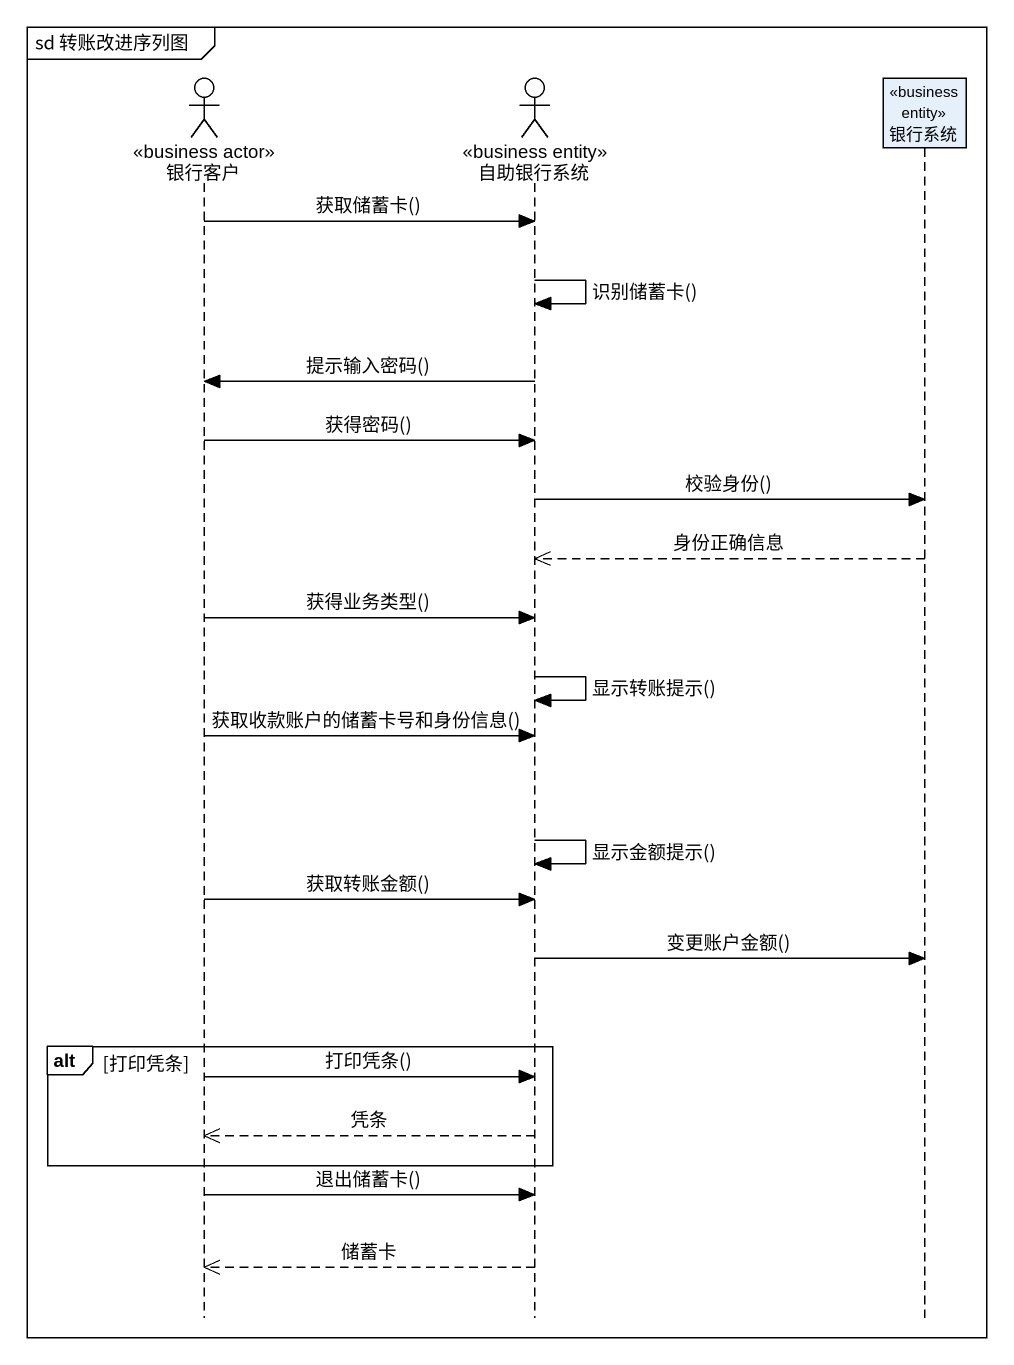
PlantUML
@startuml
mainframe sd 转账改进序列图
hide footbox
actor 银行客户 <<business actor>>
actor 自助银行系统 <<business entity>>
participant 银行系统 <<business entity>>

银行客户 -> 自助银行系统 : 获取储蓄卡()
自助银行系统 -> 自助银行系统 : 识别储蓄卡()
自助银行系统 -> 银行客户 : 提示输入密码()
银行客户 -> 自助银行系统 : 获得密码()
自助银行系统 -> 银行系统 : 校验身份()
银行系统 -->> 自助银行系统 : 身份正确信息
银行客户 -> 自助银行系统 : 获得业务类型()
自助银行系统 -> 自助银行系统 : 显示转账提示()
银行客户 -> 自助银行系统 : 获取收款账户的储蓄卡号和身份信息()
自助银行系统 -> 自助银行系统 : 显示金额提示()
银行客户 -> 自助银行系统 : 获取转账金额()
自助银行系统 -> 银行系统 : 变更账户金额()
alt 打印凭条
  银行客户 -> 自助银行系统 : 打印凭条()
  自助银行系统 -->> 银行客户 : 凭条
end
银行客户 -> 自助银行系统 : 退出储蓄卡()
自助银行系统 -->> 银行客户 : 储蓄卡
@enduml
